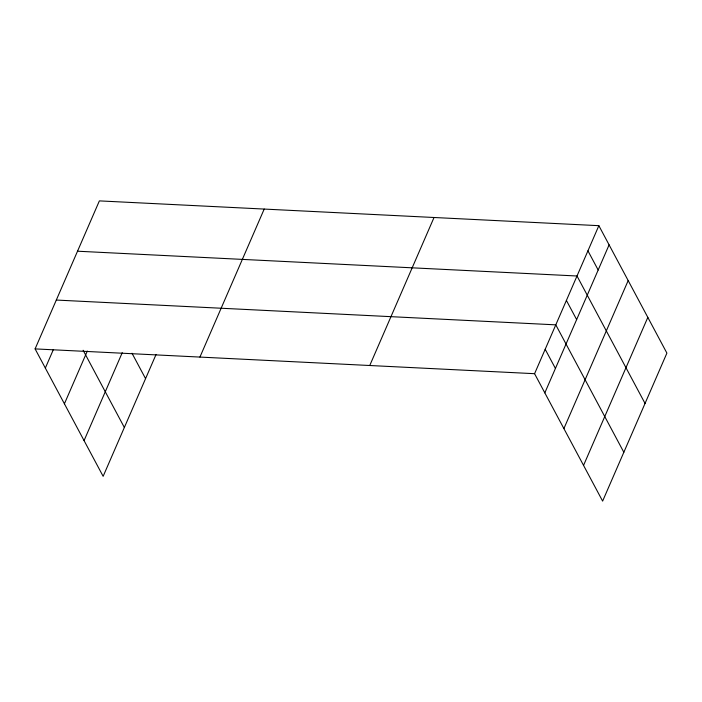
<?xml version="1.0" encoding="UTF-8"?>
<svg xmlns="http://www.w3.org/2000/svg" width="702" height="702" viewBox="0 0 702 702"><rect width="100%" height="100%" fill="white"/><g stroke="black" fill="none" stroke-linecap="round" stroke-linejoin="round"><path stroke-width="1.05" d="M156.072 354.44L103.141 476.325L35.1 348.894L99.377 200.886L598.859 225.675L666.9 353.106L602.623 501.114L534.582 373.692L598.859 225.675M45.34 368.076L53.396 349.508M64.409 403.799L87.32 351.044M84.064 440.602L122.245 352.676M199.93 357.081L264.206 209.064M369.752 365.505L434.029 217.497M544.822 392.866L609.099 244.849M563.89 428.589L628.176 280.572M583.546 465.391L647.823 317.383M77.527 251.211L577.009 276L645.041 403.431M56.309 300.052L555.791 324.85L623.832 452.272M35.1 348.894L534.582 373.692M587.934 250.842L598.174 270.016M566.4 300.421L576.64 319.594M545.191 349.271L555.422 368.445M132.011 353.255L145.56 378.632M83.117 350.254L124.351 427.474"/></g></svg>
